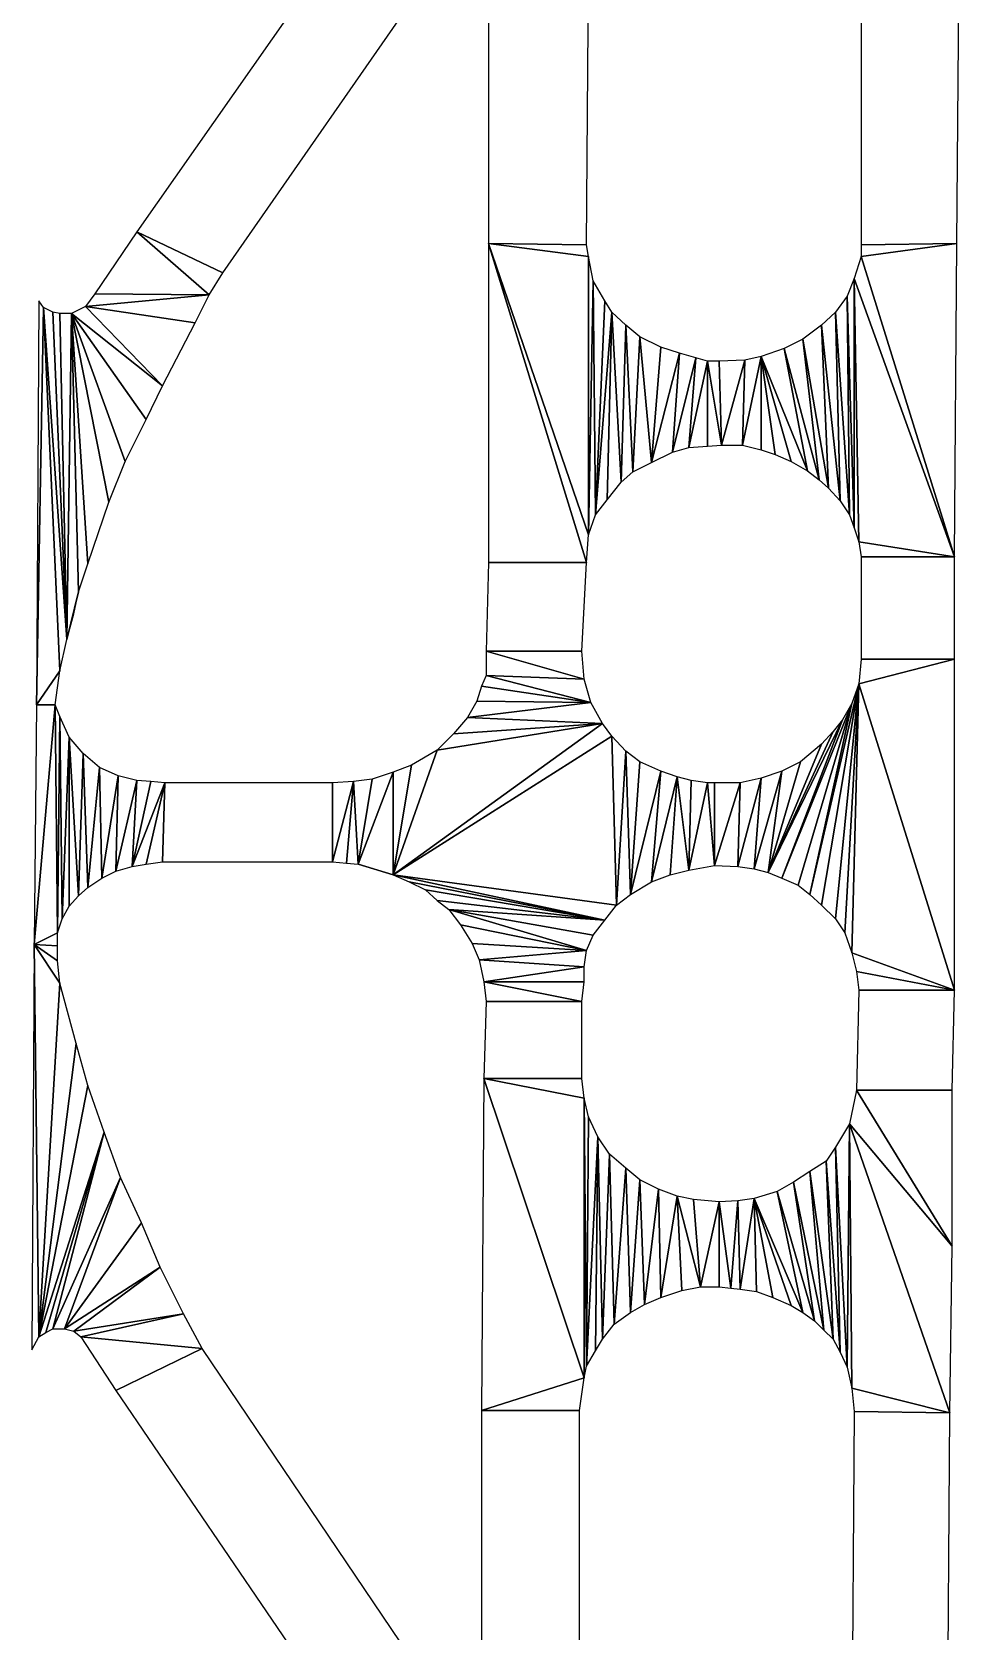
# Model space of a CAD drawing. Extents: x -35426929 to -35396731, y 11996534 to 12011444.
# Drawn here: x -35415094 to -35413986, y 12003823 to 12005735 of the extents above; entities that cross this region are included whole.
import ezdxf

# ---------------------------------------------------------------- set-up
doc = ezdxf.new("R2010")
doc.units = 0

msp = doc.modelspace()

# ---------------------------------------------------------------- linework, layer by layer
at = {"layer": 'mg_to_dxf', "color": 52}
for points in [[(-35414715.64, 12005857.74), (-35414968.99, 12005495.81), (-35414865.98, 12005447.09), (-35414615.41, 12005807.62)], [(-35413989, 12005481.89), (-35413986.21, 12005822.94), (-35414103.14, 12005822.94), (-35414103.14, 12005480.5)], [(-35414548.59, 12005796.49), (-35414548.59, 12005481.89), (-35414431.66, 12005480.5), (-35414428.88, 12005795.1)], [(-35414882.68, 12005420.64), (-35414882.68, 12005420.64), (-35414968.99, 12005495.81), (-35415019.1, 12005422.03)], [(-35414882.68, 12005420.64), (-35414882.68, 12005420.64), (-35414865.98, 12005447.09), (-35414968.99, 12005495.81)], [(-35414431.66, 12005100.47), (-35414431.66, 12005100.47), (-35414548.59, 12005481.89), (-35414548.59, 12005100.47)], [(-35414428.88, 12005133.88), (-35414428.88, 12005133.88), (-35414548.59, 12005481.89), (-35414431.66, 12005100.47)], [(-35414428.88, 12005133.88), (-35414428.88, 12005133.88), (-35414428.88, 12005466.58), (-35414548.59, 12005481.89)], [(-35414548.59, 12005481.89), (-35414548.59, 12005481.89), (-35414428.88, 12005466.58), (-35414431.66, 12005480.5)], [(-35413991.78, 12005107.43), (-35413991.78, 12005107.43), (-35413989, 12005481.89), (-35414103.14, 12005466.58)], [(-35414103.14, 12005466.58), (-35414103.14, 12005466.58), (-35413989, 12005481.89), (-35414103.14, 12005480.5)], [(-35414423.31, 12005437.34), (-35414423.31, 12005437.34), (-35414428.88, 12005466.58), (-35414428.88, 12005133.88)], [(-35414111.5, 12005440.13), (-35414111.5, 12005440.13), (-35413991.78, 12005107.43), (-35414103.14, 12005466.58)], [(-35414111.5, 12005142.23), (-35414111.5, 12005142.23), (-35414111.5, 12005440.13), (-35414119.85, 12005419.25)], [(-35414105.93, 12005125.53), (-35414105.93, 12005125.53), (-35413991.78, 12005107.43), (-35414111.5, 12005440.13)], [(-35414111.5, 12005142.23), (-35414111.5, 12005142.23), (-35414105.93, 12005125.53), (-35414111.5, 12005440.13)], [(-35415030.24, 12005406.72), (-35415030.24, 12005406.72), (-35414882.68, 12005420.64), (-35415019.1, 12005422.03)], [(-35415030.24, 12005406.72), (-35415030.24, 12005406.72), (-35414899.39, 12005387.23), (-35414882.68, 12005420.64)], [(-35414420.53, 12005157.54), (-35414420.53, 12005157.54), (-35414423.31, 12005437.34), (-35414428.88, 12005133.88)], [(-35414409.39, 12005413.68), (-35414409.39, 12005413.68), (-35414423.31, 12005437.34), (-35414420.53, 12005157.54)], [(-35415080.35, 12005405.33), (-35415080.35, 12005405.33), (-35415085.92, 12005413.68), (-35415088.7, 12004930.64)], [(-35415080.35, 12005405.33), (-35415080.35, 12005405.33), (-35415088.7, 12004930.64), (-35415060.86, 12004971.01)], [(-35415069.22, 12005399.76), (-35415069.22, 12005399.76), (-35415080.35, 12005405.33), (-35415052.51, 12005008.6)], [(-35415052.51, 12005008.6), (-35415052.51, 12005008.6), (-35415080.35, 12005405.33), (-35415060.86, 12004971.01)], [(-35415046.94, 12005398.37), (-35415046.94, 12005398.37), (-35414938.36, 12005312.06), (-35415030.24, 12005406.72)], [(-35414938.36, 12005312.06), (-35414938.36, 12005312.06), (-35414899.39, 12005387.23), (-35415030.24, 12005406.72)], [(-35414401.04, 12005399.76), (-35414401.04, 12005399.76), (-35414409.39, 12005413.68), (-35414420.53, 12005157.54)], [(-35414117.06, 12005157.54), (-35414117.06, 12005157.54), (-35414119.85, 12005419.25), (-35414133.77, 12005399.76)], [(-35414117.06, 12005157.54), (-35414117.06, 12005157.54), (-35414111.5, 12005142.23), (-35414119.85, 12005419.25)], [(-35415052.51, 12005008.6), (-35415052.51, 12005008.6), (-35415060.86, 12005398.37), (-35415069.22, 12005399.76)], [(-35415052.51, 12005008.6), (-35415052.51, 12005008.6), (-35415046.94, 12005398.37), (-35415060.86, 12005398.37)], [(-35415038.59, 12005065.67), (-35415038.59, 12005065.67), (-35415046.94, 12005398.37), (-35415052.51, 12005008.6)], [(-35414982.91, 12005221.58), (-35414982.91, 12005221.58), (-35414957.85, 12005271.69), (-35415046.94, 12005398.37)], [(-35415046.94, 12005398.37), (-35415046.94, 12005398.37), (-35414957.85, 12005271.69), (-35414938.36, 12005312.06)], [(-35415002.4, 12005172.86), (-35415002.4, 12005172.86), (-35414982.91, 12005221.58), (-35415046.94, 12005398.37)], [(-35415027.45, 12005099.08), (-35415027.45, 12005099.08), (-35415002.4, 12005172.86), (-35415046.94, 12005398.37)], [(-35415038.59, 12005065.67), (-35415038.59, 12005065.67), (-35415027.45, 12005099.08), (-35415046.94, 12005398.37)], [(-35414401.04, 12005399.76), (-35414401.04, 12005399.76), (-35414420.53, 12005157.54), (-35414406.61, 12005175.64)], [(-35414389.9, 12005196.52), (-35414389.9, 12005196.52), (-35414401.04, 12005399.76), (-35414406.61, 12005175.64)], [(-35414384.33, 12005384.45), (-35414384.33, 12005384.45), (-35414401.04, 12005399.76), (-35414389.9, 12005196.52)], [(-35414375.98, 12005209.05), (-35414375.98, 12005209.05), (-35414384.33, 12005384.45), (-35414389.9, 12005196.52)], [(-35414367.63, 12005370.53), (-35414367.63, 12005370.53), (-35414384.33, 12005384.45), (-35414375.98, 12005209.05)], [(-35414142.12, 12005189.56), (-35414142.12, 12005189.56), (-35414150.47, 12005384.45), (-35414172.74, 12005367.74)], [(-35414128.2, 12005174.25), (-35414128.2, 12005174.25), (-35414133.77, 12005399.76), (-35414150.47, 12005384.45)], [(-35414142.12, 12005189.56), (-35414142.12, 12005189.56), (-35414128.2, 12005174.25), (-35414150.47, 12005384.45)], [(-35414128.2, 12005174.25), (-35414128.2, 12005174.25), (-35414117.06, 12005157.54), (-35414133.77, 12005399.76)], [(-35414353.71, 12005220.19), (-35414353.71, 12005220.19), (-35414367.63, 12005370.53), (-35414375.98, 12005209.05)], [(-35414342.57, 12005358), (-35414342.57, 12005358), (-35414367.63, 12005370.53), (-35414353.71, 12005220.19)], [(-35414153.26, 12005199.3), (-35414153.26, 12005199.3), (-35414172.74, 12005367.74), (-35414195.02, 12005356.6)], [(-35414153.26, 12005199.3), (-35414153.26, 12005199.3), (-35414142.12, 12005189.56), (-35414172.74, 12005367.74)], [(-35414320.3, 12005351.04), (-35414320.3, 12005351.04), (-35414342.57, 12005358), (-35414353.71, 12005220.19)], [(-35414320.3, 12005351.04), (-35414320.3, 12005351.04), (-35414353.71, 12005220.19), (-35414328.65, 12005232.71)], [(-35414328.65, 12005232.71), (-35414328.65, 12005232.71), (-35414300.81, 12005345.47), (-35414320.3, 12005351.04)], [(-35414328.65, 12005232.71), (-35414328.65, 12005232.71), (-35414309.16, 12005238.28), (-35414300.81, 12005345.47)], [(-35414300.81, 12005345.47), (-35414300.81, 12005345.47), (-35414309.16, 12005238.28), (-35414286.89, 12005341.29)], [(-35414222.86, 12005346.86), (-35414222.86, 12005346.86), (-35414245.13, 12005241.07), (-35414222.86, 12005235.5)], [(-35414222.86, 12005346.86), (-35414222.86, 12005346.86), (-35414242.35, 12005342.68), (-35414245.13, 12005241.07)], [(-35414167.18, 12005210.44), (-35414167.18, 12005210.44), (-35414195.02, 12005356.6), (-35414222.86, 12005346.86)], [(-35414222.86, 12005346.86), (-35414222.86, 12005346.86), (-35414222.86, 12005235.5), (-35414206.15, 12005229.93)], [(-35414186.66, 12005221.58), (-35414186.66, 12005221.58), (-35414167.18, 12005210.44), (-35414222.86, 12005346.86)], [(-35414186.66, 12005221.58), (-35414186.66, 12005221.58), (-35414222.86, 12005346.86), (-35414206.15, 12005229.93)], [(-35414167.18, 12005210.44), (-35414167.18, 12005210.44), (-35414153.26, 12005199.3), (-35414195.02, 12005356.6)], [(-35414309.16, 12005238.28), (-35414309.16, 12005238.28), (-35414286.89, 12005239.67), (-35414286.89, 12005341.29)], [(-35414286.89, 12005341.29), (-35414286.89, 12005341.29), (-35414270.19, 12005241.07), (-35414272.97, 12005341.29)], [(-35414286.89, 12005341.29), (-35414286.89, 12005341.29), (-35414286.89, 12005239.67), (-35414270.19, 12005241.07)], [(-35414242.35, 12005342.68), (-35414242.35, 12005342.68), (-35414272.97, 12005341.29), (-35414270.19, 12005241.07)], [(-35414242.35, 12005342.68), (-35414242.35, 12005342.68), (-35414270.19, 12005241.07), (-35414245.13, 12005241.07)], [(-35414105.93, 12005125.53), (-35414105.93, 12005125.53), (-35414103.14, 12005107.43), (-35413991.78, 12005107.43)], [(-35414437.23, 12004994.68), (-35414431.66, 12005100.47), (-35414548.59, 12005100.47), (-35414551.38, 12004994.68)], [(-35413991.78, 12004984.93), (-35413991.78, 12005107.43), (-35414103.14, 12005107.43), (-35414103.14, 12004984.93)], [(-35415052.51, 12005008.6), (-35415052.51, 12005008.6), (-35415044.16, 12005039.22), (-35415038.59, 12005065.67)], [(-35414434.45, 12004961.27), (-35414434.45, 12004961.27), (-35414551.38, 12004994.68), (-35414551.38, 12004965.44)], [(-35414434.45, 12004961.27), (-35414434.45, 12004961.27), (-35414437.23, 12004994.68), (-35414551.38, 12004994.68)], [(-35413991.78, 12004589.59), (-35413991.78, 12004589.59), (-35413991.78, 12004984.93), (-35414105.93, 12004955.7)], [(-35414105.93, 12004955.7), (-35414105.93, 12004955.7), (-35413991.78, 12004984.93), (-35414103.14, 12004984.93)], [(-35415060.86, 12004971.01), (-35415060.86, 12004971.01), (-35415088.7, 12004930.64), (-35415066.43, 12004930.64)], [(-35414426.1, 12004933.43), (-35414426.1, 12004933.43), (-35414551.38, 12004965.44), (-35414556.95, 12004952.91)], [(-35414426.1, 12004933.43), (-35414426.1, 12004933.43), (-35414434.45, 12004961.27), (-35414551.38, 12004965.44)], [(-35414562.51, 12004934.82), (-35414562.51, 12004934.82), (-35414426.1, 12004933.43), (-35414556.95, 12004952.91)], [(-35414105.93, 12004955.7), (-35414105.93, 12004955.7), (-35414164.39, 12004703.74), (-35414150.47, 12004691.21)], [(-35414105.93, 12004955.7), (-35414105.93, 12004955.7), (-35414114.28, 12004932.03), (-35414164.39, 12004703.74)], [(-35414105.93, 12004955.7), (-35414105.93, 12004955.7), (-35414150.47, 12004691.21), (-35414133.77, 12004674.51)], [(-35414105.93, 12004955.7), (-35414105.93, 12004955.7), (-35414133.77, 12004674.51), (-35414122.63, 12004657.8)], [(-35414114.28, 12004634.14), (-35414114.28, 12004634.14), (-35414105.93, 12004955.7), (-35414122.63, 12004657.8)], [(-35414114.28, 12004634.14), (-35414114.28, 12004634.14), (-35413991.78, 12004589.59), (-35414105.93, 12004955.7)], [(-35415066.43, 12004930.64), (-35415066.43, 12004930.64), (-35415091.49, 12004643.88), (-35415063.65, 12004657.8)], [(-35415066.43, 12004930.64), (-35415066.43, 12004930.64), (-35415088.7, 12004930.64), (-35415091.49, 12004643.88)], [(-35415060.86, 12004916.72), (-35415060.86, 12004916.72), (-35415066.43, 12004930.64), (-35415063.65, 12004657.8)], [(-35414573.65, 12004915.33), (-35414573.65, 12004915.33), (-35414426.1, 12004933.43), (-35414562.51, 12004934.82)], [(-35414573.65, 12004915.33), (-35414573.65, 12004915.33), (-35414412.17, 12004908.37), (-35414426.1, 12004933.43)], [(-35414114.28, 12004932.03), (-35414114.28, 12004932.03), (-35414197.8, 12004723.23), (-35414178.31, 12004714.88)], [(-35414114.28, 12004932.03), (-35414114.28, 12004932.03), (-35414125.42, 12004912.55), (-35414197.8, 12004723.23)], [(-35414114.28, 12004932.03), (-35414114.28, 12004932.03), (-35414178.31, 12004714.88), (-35414164.39, 12004703.74)], [(-35415060.86, 12004916.72), (-35415060.86, 12004916.72), (-35415063.65, 12004657.8), (-35415058.08, 12004674.51)], [(-35415049.73, 12004891.66), (-35415049.73, 12004891.66), (-35415060.86, 12004916.72), (-35415058.08, 12004674.51)], [(-35414662.74, 12004727.4), (-35414662.74, 12004727.4), (-35414401.04, 12004893.06), (-35414412.17, 12004908.37)], [(-35414662.74, 12004727.4), (-35414662.74, 12004727.4), (-35414412.17, 12004908.37), (-35414609.84, 12004876.35)], [(-35414609.84, 12004876.35), (-35414609.84, 12004876.35), (-35414412.17, 12004908.37), (-35414590.36, 12004895.84)], [(-35414590.36, 12004895.84), (-35414590.36, 12004895.84), (-35414412.17, 12004908.37), (-35414573.65, 12004915.33)], [(-35414125.42, 12004912.55), (-35414125.42, 12004912.55), (-35414214.51, 12004730.19), (-35414197.8, 12004723.23)], [(-35414125.42, 12004912.55), (-35414125.42, 12004912.55), (-35414136.55, 12004898.62), (-35414214.51, 12004730.19)], [(-35415049.73, 12004891.66), (-35415049.73, 12004891.66), (-35415058.08, 12004674.51), (-35415049.73, 12004689.82)], [(-35415033.02, 12004872.18), (-35415033.02, 12004872.18), (-35415049.73, 12004891.66), (-35415038.59, 12004702.35)], [(-35415038.59, 12004702.35), (-35415038.59, 12004702.35), (-35415049.73, 12004891.66), (-35415049.73, 12004689.82)], [(-35414401.04, 12004893.06), (-35414401.04, 12004893.06), (-35414662.74, 12004727.4), (-35414395.47, 12004691.21)], [(-35414384.33, 12004874.96), (-35414384.33, 12004874.96), (-35414401.04, 12004893.06), (-35414395.47, 12004691.21)], [(-35414136.55, 12004898.62), (-35414136.55, 12004898.62), (-35414150.47, 12004883.31), (-35414214.51, 12004730.19)], [(-35415027.45, 12004712.09), (-35415027.45, 12004712.09), (-35415033.02, 12004872.18), (-35415038.59, 12004702.35)], [(-35415013.53, 12004855.47), (-35415013.53, 12004855.47), (-35415033.02, 12004872.18), (-35415027.45, 12004712.09)], [(-35414662.74, 12004727.4), (-35414662.74, 12004727.4), (-35414609.84, 12004876.35), (-35414640.47, 12004858.26)], [(-35414384.33, 12004874.96), (-35414384.33, 12004874.96), (-35414395.47, 12004691.21), (-35414378.77, 12004703.74)], [(-35414367.63, 12004862.43), (-35414367.63, 12004862.43), (-35414384.33, 12004874.96), (-35414378.77, 12004703.74)], [(-35414150.47, 12004883.31), (-35414150.47, 12004883.31), (-35414175.53, 12004862.43), (-35414214.51, 12004730.19)], [(-35415010.75, 12004723.23), (-35415010.75, 12004723.23), (-35415013.53, 12004855.47), (-35415027.45, 12004712.09)], [(-35414991.26, 12004845.73), (-35414991.26, 12004845.73), (-35415013.53, 12004855.47), (-35415010.75, 12004723.23)], [(-35414662.74, 12004849.9), (-35414662.74, 12004849.9), (-35414704.5, 12004739.93), (-35414662.74, 12004727.4)], [(-35414687.8, 12004841.55), (-35414687.8, 12004841.55), (-35414704.5, 12004739.93), (-35414662.74, 12004849.9)], [(-35414662.74, 12004727.4), (-35414662.74, 12004727.4), (-35414640.47, 12004858.26), (-35414662.74, 12004849.9)], [(-35414367.63, 12004862.43), (-35414367.63, 12004862.43), (-35414378.77, 12004703.74), (-35414342.57, 12004851.3)], [(-35414342.57, 12004851.3), (-35414342.57, 12004851.3), (-35414378.77, 12004703.74), (-35414353.71, 12004719.05)], [(-35414342.57, 12004851.3), (-35414342.57, 12004851.3), (-35414353.71, 12004719.05), (-35414323.08, 12004844.34)], [(-35414197.8, 12004851.3), (-35414197.8, 12004851.3), (-35414222.86, 12004842.94), (-35414231.21, 12004734.36)], [(-35414214.51, 12004730.19), (-35414214.51, 12004730.19), (-35414197.8, 12004851.3), (-35414231.21, 12004734.36)], [(-35414175.53, 12004862.43), (-35414175.53, 12004862.43), (-35414197.8, 12004851.3), (-35414214.51, 12004730.19)], [(-35414994.05, 12004731.58), (-35414994.05, 12004731.58), (-35414991.26, 12004845.73), (-35415010.75, 12004723.23)], [(-35414968.99, 12004840.16), (-35414968.99, 12004840.16), (-35414991.26, 12004845.73), (-35414994.05, 12004731.58)], [(-35414974.56, 12004737.15), (-35414974.56, 12004737.15), (-35414968.99, 12004840.16), (-35414994.05, 12004731.58)], [(-35414974.56, 12004737.15), (-35414974.56, 12004737.15), (-35414952.29, 12004838.77), (-35414968.99, 12004840.16)], [(-35414935.58, 12004837.38), (-35414935.58, 12004837.38), (-35414952.29, 12004838.77), (-35414974.56, 12004737.15)], [(-35414957.85, 12004739.93), (-35414957.85, 12004739.93), (-35414935.58, 12004837.38), (-35414974.56, 12004737.15)], [(-35414957.85, 12004739.93), (-35414957.85, 12004739.93), (-35414938.36, 12004742.72), (-35414935.58, 12004837.38)], [(-35414938.36, 12004742.72), (-35414735.13, 12004742.72), (-35414735.13, 12004837.38), (-35414935.58, 12004837.38)], [(-35414710.07, 12004838.77), (-35414710.07, 12004838.77), (-35414735.13, 12004742.72), (-35414718.42, 12004741.32)], [(-35414710.07, 12004838.77), (-35414710.07, 12004838.77), (-35414735.13, 12004837.38), (-35414735.13, 12004742.72)], [(-35414704.5, 12004739.93), (-35414704.5, 12004739.93), (-35414710.07, 12004838.77), (-35414718.42, 12004741.32)], [(-35414687.8, 12004841.55), (-35414687.8, 12004841.55), (-35414710.07, 12004838.77), (-35414704.5, 12004739.93)], [(-35414323.08, 12004844.34), (-35414323.08, 12004844.34), (-35414353.71, 12004719.05), (-35414331.44, 12004727.4)], [(-35414323.08, 12004844.34), (-35414323.08, 12004844.34), (-35414331.44, 12004727.4), (-35414309.16, 12004732.97)], [(-35414323.08, 12004844.34), (-35414323.08, 12004844.34), (-35414309.16, 12004732.97), (-35414306.38, 12004840.16)], [(-35414306.38, 12004840.16), (-35414306.38, 12004840.16), (-35414309.16, 12004732.97), (-35414286.89, 12004837.38)], [(-35414309.16, 12004732.97), (-35414309.16, 12004732.97), (-35414278.54, 12004738.54), (-35414286.89, 12004837.38)], [(-35414286.89, 12004837.38), (-35414286.89, 12004837.38), (-35414278.54, 12004738.54), (-35414278.54, 12004837.38)], [(-35414247.91, 12004837.38), (-35414247.91, 12004837.38), (-35414278.54, 12004738.54), (-35414250.7, 12004737.15)], [(-35414247.91, 12004837.38), (-35414247.91, 12004837.38), (-35414278.54, 12004837.38), (-35414278.54, 12004738.54)], [(-35414222.86, 12004842.94), (-35414222.86, 12004842.94), (-35414250.7, 12004737.15), (-35414231.21, 12004734.36)], [(-35414222.86, 12004842.94), (-35414222.86, 12004842.94), (-35414247.91, 12004837.38), (-35414250.7, 12004737.15)], [(-35414662.74, 12004727.4), (-35414662.74, 12004727.4), (-35414704.5, 12004739.93)], [(-35414662.74, 12004727.4), (-35414662.74, 12004727.4), (-35414643.25, 12004719.05), (-35414409.39, 12004673.11)], [(-35414395.47, 12004691.21), (-35414395.47, 12004691.21), (-35414662.74, 12004727.4), (-35414409.39, 12004673.11)], [(-35414643.25, 12004719.05), (-35414643.25, 12004719.05), (-35414623.76, 12004709.31), (-35414409.39, 12004673.11)], [(-35414623.76, 12004709.31), (-35414623.76, 12004709.31), (-35414609.84, 12004696.78), (-35414409.39, 12004673.11)], [(-35414609.84, 12004696.78), (-35414609.84, 12004696.78), (-35414595.92, 12004685.64), (-35414409.39, 12004673.11)], [(-35414423.31, 12004655.02), (-35414423.31, 12004655.02), (-35414409.39, 12004673.11), (-35414595.92, 12004685.64)], [(-35414595.92, 12004685.64), (-35414595.92, 12004685.64), (-35414431.66, 12004636.92), (-35414423.31, 12004655.02)], [(-35414595.92, 12004685.64), (-35414595.92, 12004685.64), (-35414582, 12004667.55), (-35414431.66, 12004636.92)], [(-35415063.65, 12004657.8), (-35415063.65, 12004657.8), (-35415091.49, 12004643.88), (-35415063.65, 12004642.49)], [(-35414582, 12004667.55), (-35414582, 12004667.55), (-35414568.08, 12004645.27), (-35414431.66, 12004636.92)], [(-35415091.49, 12004643.88), (-35415091.49, 12004643.88), (-35415094.27, 12004159.45), (-35415085.92, 12004174.77)], [(-35415091.49, 12004643.88), (-35415091.49, 12004643.88), (-35415085.92, 12004174.77), (-35415060.86, 12004597.94)], [(-35415063.65, 12004624.39), (-35415063.65, 12004624.39), (-35415063.65, 12004642.49), (-35415091.49, 12004643.88)], [(-35415063.65, 12004624.39), (-35415063.65, 12004624.39), (-35415091.49, 12004643.88), (-35415060.86, 12004597.94)], [(-35414568.08, 12004645.27), (-35414568.08, 12004645.27), (-35414559.73, 12004625.79), (-35414431.66, 12004636.92)], [(-35414559.73, 12004625.79), (-35414559.73, 12004625.79), (-35414434.45, 12004617.43), (-35414431.66, 12004636.92)], [(-35414559.73, 12004625.79), (-35414559.73, 12004625.79), (-35414554.16, 12004599.34), (-35414434.45, 12004617.43)], [(-35414434.45, 12004617.43), (-35414434.45, 12004617.43), (-35414554.16, 12004599.34), (-35414434.45, 12004599.34)], [(-35414108.71, 12004611.87), (-35414108.71, 12004611.87), (-35413991.78, 12004589.59), (-35414114.28, 12004634.14)], [(-35414554.16, 12004599.34), (-35414554.16, 12004599.34), (-35414437.23, 12004575.67), (-35414434.45, 12004599.34)], [(-35414554.16, 12004599.34), (-35414554.16, 12004599.34), (-35414551.38, 12004575.67), (-35414437.23, 12004575.67)], [(-35414108.71, 12004611.87), (-35414108.71, 12004611.87), (-35414105.93, 12004589.59), (-35413991.78, 12004589.59)], [(-35415060.86, 12004597.94), (-35415060.86, 12004597.94), (-35415085.92, 12004174.77), (-35415041.38, 12004525.56)], [(-35414105.93, 12004589.59), (-35414108.71, 12004469.88), (-35413994.56, 12004469.88), (-35413991.78, 12004589.59)], [(-35414437.23, 12004483.8), (-35414437.23, 12004575.67), (-35414551.38, 12004575.67), (-35414554.16, 12004483.8)], [(-35415085.92, 12004174.77), (-35415085.92, 12004174.77), (-35415027.45, 12004475.45), (-35415041.38, 12004525.56)], [(-35414434.45, 12004126.04), (-35414434.45, 12004126.04), (-35414554.16, 12004483.8), (-35414556.95, 12004087.07)], [(-35414434.45, 12004460.13), (-35414434.45, 12004460.13), (-35414554.16, 12004483.8), (-35414434.45, 12004126.04)], [(-35414434.45, 12004460.13), (-35414434.45, 12004460.13), (-35414437.23, 12004483.8), (-35414554.16, 12004483.8)], [(-35415085.92, 12004174.77), (-35415085.92, 12004174.77), (-35415007.97, 12004419.76), (-35415027.45, 12004475.45)], [(-35414117.06, 12004429.51), (-35414117.06, 12004429.51), (-35413994.56, 12004283.34), (-35414108.71, 12004469.88)], [(-35414108.71, 12004469.88), (-35414108.71, 12004469.88), (-35413994.56, 12004283.34), (-35413994.56, 12004469.88)], [(-35414428.88, 12004437.86), (-35414428.88, 12004437.86), (-35414434.45, 12004460.13), (-35414431.66, 12004139.96)], [(-35414431.66, 12004139.96), (-35414431.66, 12004139.96), (-35414434.45, 12004460.13), (-35414434.45, 12004126.04)], [(-35414417.74, 12004414.2), (-35414417.74, 12004414.2), (-35414428.88, 12004437.86), (-35414431.66, 12004139.96)], [(-35414119.85, 12004138.57), (-35414119.85, 12004138.57), (-35414117.06, 12004429.51), (-35414133.77, 12004401.67)], [(-35414119.85, 12004138.57), (-35414119.85, 12004138.57), (-35414114.28, 12004113.52), (-35414117.06, 12004429.51)], [(-35414117.06, 12004429.51), (-35414117.06, 12004429.51), (-35413997.35, 12004084.28), (-35413994.56, 12004283.34)], [(-35414114.28, 12004113.52), (-35414114.28, 12004113.52), (-35413997.35, 12004084.28), (-35414117.06, 12004429.51)], [(-35415085.92, 12004174.77), (-35415085.92, 12004174.77), (-35415077.57, 12004180.33), (-35415007.97, 12004419.76)], [(-35415077.57, 12004180.33), (-35415077.57, 12004180.33), (-35415069.22, 12004184.51), (-35415007.97, 12004419.76)], [(-35415069.22, 12004184.51), (-35415069.22, 12004184.51), (-35414988.48, 12004365.47), (-35415007.97, 12004419.76)], [(-35414417.74, 12004414.2), (-35414417.74, 12004414.2), (-35414431.66, 12004139.96), (-35414420.53, 12004158.06)], [(-35414417.74, 12004414.2), (-35414417.74, 12004414.2), (-35414420.53, 12004158.06), (-35414412.17, 12004171.98)], [(-35414403.82, 12004393.32), (-35414403.82, 12004393.32), (-35414417.74, 12004414.2), (-35414412.17, 12004171.98)], [(-35414403.82, 12004393.32), (-35414403.82, 12004393.32), (-35414412.17, 12004171.98), (-35414398.25, 12004190.08)], [(-35414384.33, 12004376.61), (-35414384.33, 12004376.61), (-35414403.82, 12004393.32), (-35414398.25, 12004190.08)], [(-35414128.2, 12004156.67), (-35414128.2, 12004156.67), (-35414133.77, 12004401.67), (-35414144.9, 12004384.96)], [(-35414128.2, 12004156.67), (-35414128.2, 12004156.67), (-35414119.85, 12004138.57), (-35414133.77, 12004401.67)], [(-35414384.33, 12004376.61), (-35414384.33, 12004376.61), (-35414398.25, 12004190.08), (-35414378.77, 12004204)], [(-35414367.63, 12004362.69), (-35414367.63, 12004362.69), (-35414384.33, 12004376.61), (-35414378.77, 12004204)], [(-35414147.69, 12004183.12), (-35414147.69, 12004183.12), (-35414164.39, 12004372.44), (-35414183.88, 12004359.91)], [(-35414136.55, 12004171.98), (-35414136.55, 12004171.98), (-35414144.9, 12004384.96), (-35414164.39, 12004372.44)], [(-35414147.69, 12004183.12), (-35414147.69, 12004183.12), (-35414136.55, 12004171.98), (-35414164.39, 12004372.44)], [(-35414136.55, 12004171.98), (-35414136.55, 12004171.98), (-35414128.2, 12004156.67), (-35414144.9, 12004384.96)], [(-35415069.22, 12004184.51), (-35415069.22, 12004184.51), (-35415055.3, 12004184.51), (-35414988.48, 12004365.47)], [(-35415055.3, 12004184.51), (-35415055.3, 12004184.51), (-35414963.42, 12004311.19), (-35414988.48, 12004365.47)], [(-35414367.63, 12004362.69), (-35414367.63, 12004362.69), (-35414378.77, 12004204), (-35414362.06, 12004213.74)], [(-35414345.36, 12004351.55), (-35414345.36, 12004351.55), (-35414367.63, 12004362.69), (-35414362.06, 12004213.74)], [(-35414345.36, 12004351.55), (-35414345.36, 12004351.55), (-35414362.06, 12004213.74), (-35414342.57, 12004222.1)], [(-35414323.08, 12004343.2), (-35414323.08, 12004343.2), (-35414345.36, 12004351.55), (-35414342.57, 12004222.1)], [(-35414158.82, 12004194.25), (-35414158.82, 12004194.25), (-35414183.88, 12004359.91), (-35414203.37, 12004348.77)], [(-35414158.82, 12004194.25), (-35414158.82, 12004194.25), (-35414147.69, 12004183.12), (-35414183.88, 12004359.91)], [(-35414323.08, 12004343.2), (-35414323.08, 12004343.2), (-35414342.57, 12004222.1), (-35414317.52, 12004230.45)], [(-35414295.24, 12004234.62), (-35414295.24, 12004234.62), (-35414323.08, 12004343.2), (-35414317.52, 12004230.45)], [(-35414295.24, 12004234.62), (-35414295.24, 12004234.62), (-35414303.6, 12004339.03), (-35414323.08, 12004343.2)], [(-35414295.24, 12004234.62), (-35414295.24, 12004234.62), (-35414272.97, 12004336.24), (-35414303.6, 12004339.03)], [(-35414295.24, 12004234.62), (-35414295.24, 12004234.62), (-35414272.97, 12004234.62), (-35414272.97, 12004336.24)], [(-35414250.7, 12004337.63), (-35414250.7, 12004337.63), (-35414272.97, 12004336.24), (-35414259.05, 12004233.23)], [(-35414259.05, 12004233.23), (-35414259.05, 12004233.23), (-35414272.97, 12004336.24), (-35414272.97, 12004234.62)], [(-35414247.91, 12004231.84), (-35414247.91, 12004231.84), (-35414250.7, 12004337.63), (-35414259.05, 12004233.23)], [(-35414231.21, 12004340.42), (-35414231.21, 12004340.42), (-35414250.7, 12004337.63), (-35414247.91, 12004231.84)], [(-35414231.21, 12004340.42), (-35414231.21, 12004340.42), (-35414247.91, 12004231.84), (-35414228.43, 12004229.06)], [(-35414172.74, 12004204), (-35414172.74, 12004204), (-35414203.37, 12004348.77), (-35414231.21, 12004340.42)], [(-35414231.21, 12004340.42), (-35414231.21, 12004340.42), (-35414228.43, 12004229.06), (-35414208.94, 12004222.1)], [(-35414186.66, 12004212.35), (-35414186.66, 12004212.35), (-35414172.74, 12004204), (-35414231.21, 12004340.42)], [(-35414186.66, 12004212.35), (-35414186.66, 12004212.35), (-35414231.21, 12004340.42), (-35414208.94, 12004222.1)], [(-35414172.74, 12004204), (-35414172.74, 12004204), (-35414158.82, 12004194.25), (-35414203.37, 12004348.77)], [(-35415055.3, 12004184.51), (-35415055.3, 12004184.51), (-35414941.15, 12004258.29), (-35414963.42, 12004311.19)], [(-35415055.3, 12004184.51), (-35415055.3, 12004184.51), (-35415044.16, 12004181.73), (-35414941.15, 12004258.29)], [(-35415044.16, 12004181.73), (-35415044.16, 12004181.73), (-35414913.31, 12004202.61), (-35414941.15, 12004258.29)], [(-35415044.16, 12004181.73), (-35415044.16, 12004181.73), (-35415035.81, 12004174.77), (-35414913.31, 12004202.61)], [(-35415035.81, 12004174.77), (-35415035.81, 12004174.77), (-35414891.04, 12004160.85), (-35414913.31, 12004202.61)], [(-35415035.81, 12004174.77), (-35415035.81, 12004174.77), (-35414994.05, 12004110.73), (-35414891.04, 12004160.85)], [(-35414620.98, 12003761.33), (-35414891.04, 12004160.85), (-35414994.05, 12004110.73), (-35414723.99, 12003714)], [(-35414434.45, 12004126.04), (-35414434.45, 12004126.04), (-35414556.95, 12004087.07), (-35414440.02, 12004087.07)], [(-35414114.28, 12004113.52), (-35414114.28, 12004113.52), (-35414111.5, 12004085.68), (-35413997.35, 12004084.28)], [(-35414440.02, 12003772.47), (-35414440.02, 12004087.07), (-35414556.95, 12004087.07), (-35414556.95, 12003773.86)], [(-35414111.5, 12004085.68), (-35414114.28, 12003677.81), (-35414000.13, 12003677.81), (-35413997.35, 12004084.28)]]:
    msp.add_3dface(points, dxfattribs=at)

doc.saveas('drawing.dxf')
